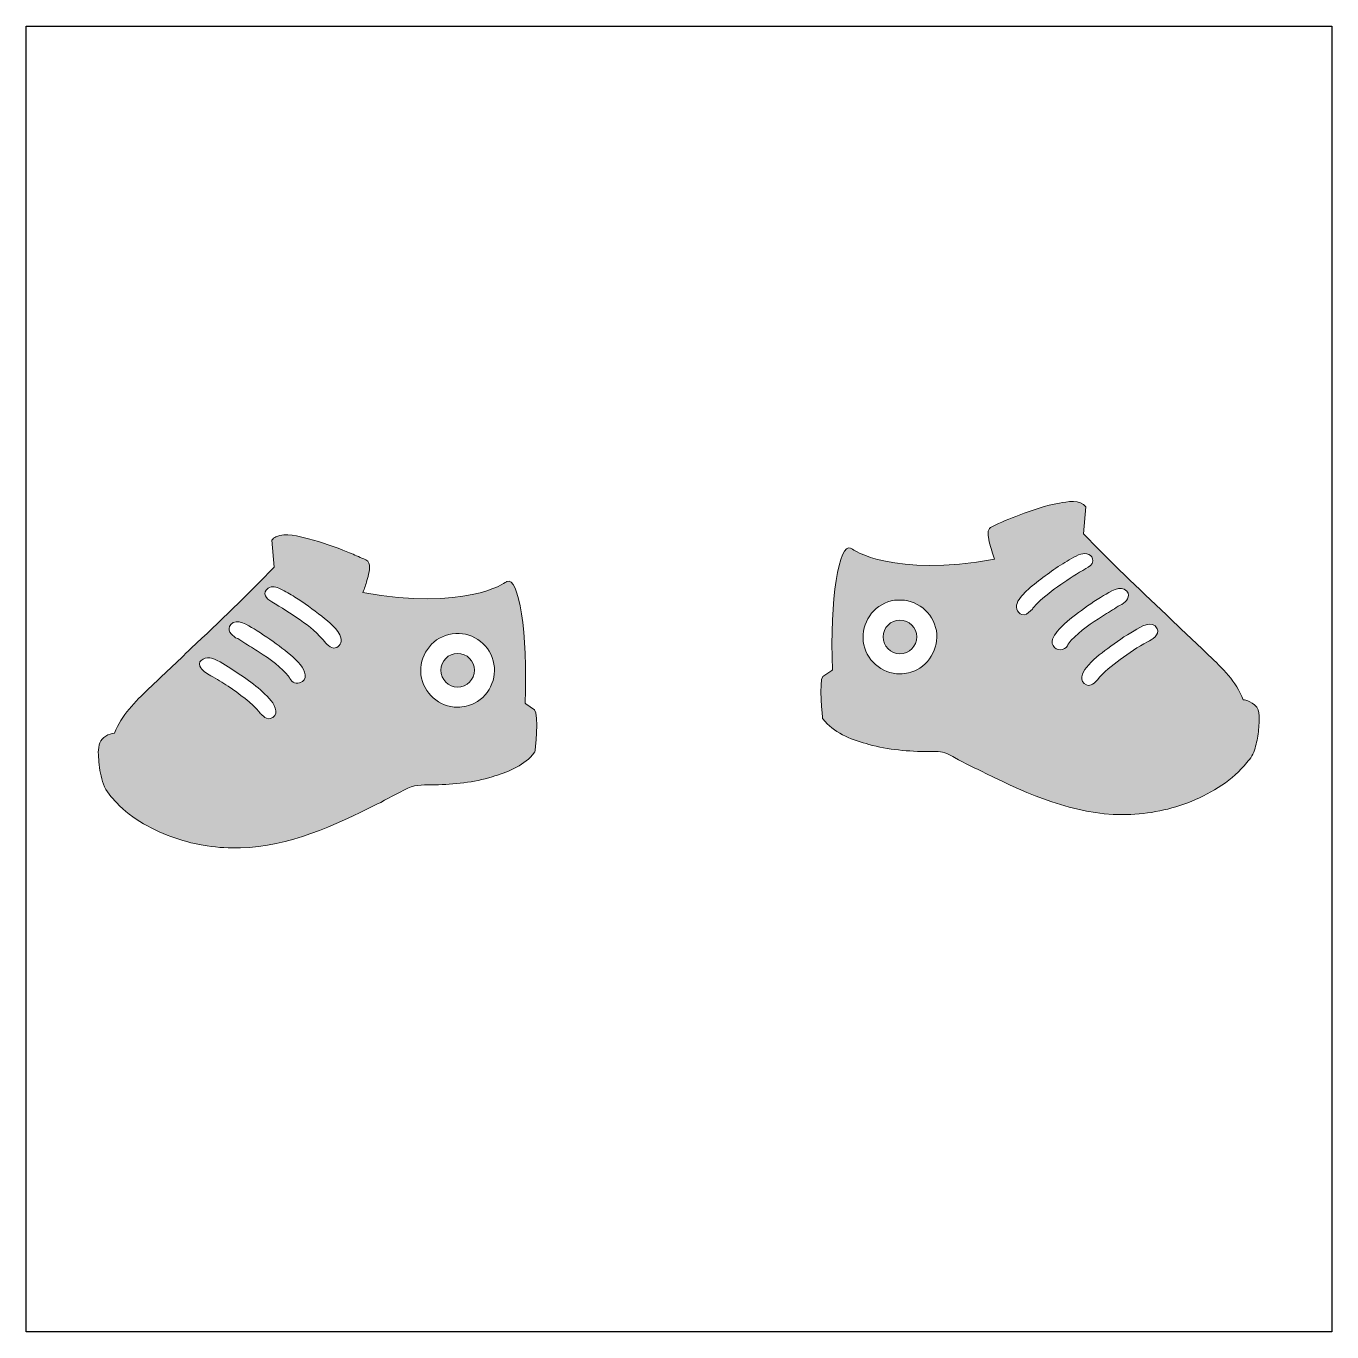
# Model space of a CAD drawing. Header units: inches. Extents: x 0 to 114, y 0 to 114.
import ezdxf

# ---------------------------------------------------------------- set-up
doc = ezdxf.new("R2010")
doc.units = ezdxf.units.IN
doc.header["$MEASUREMENT"] = 0
doc.layers.add('Image Background', color=7, linetype='Continuous')
doc.layers.add('Layer 1', color=7, linetype='Continuous')
picture_1 = doc.add_image_def('image1.png', size_in_pixel=(1350, 1350))

msp = doc.modelspace()

# ---------------------------------------------------------------- hatches: boundary and pattern name
at = {"layer": 'Layer 1', "true_color": 0x94a0ca}
h = msp.add_hatch(color=253, dxfattribs=at)
h.dxf.hatch_style = 2
edge = h.paths.add_edge_path()
edge.add_spline(control_points=[(107.72, 54.67), (107.21, 55.31), (106.54, 55.33), (106.54, 55.33), (106.54, 55.33), (106.54, 55.33), (106.54, 55.33), (105.93, 56.95), (104.73, 58.07), (103.51, 59.24), (102.28, 60.42), (101.05, 61.58), (99.81, 62.76), (97.35, 65.08), (94.89, 67.41), (92.57, 69.87), (92.57, 69.87), (92.75, 72.22), (92.75, 72.22), (92.33, 72.9), (91.08, 72.66), (90.45, 72.55), (89.24, 72.33), (88.07, 71.94), (86.93, 71.5), (86.12, 71.19), (85.3, 70.87), (84.52, 70.48), (84.16, 70.31), (84.19, 69.92), (84.24, 69.57), (84.31, 69.02), (84.48, 68.49), (84.66, 67.98), (84.7, 67.87), (84.74, 67.76), (84.78, 67.65), (75.91, 66), (72.35, 68.48), (72.27, 68.55), (72.23, 68.58), (72.2, 68.6), (72.17, 68.61), (71.19, 69.08), (70.31, 64.16), (70.59, 57.93), (70.58, 57.91), (70.55, 57.92), (70.53, 57.9), (70.53, 57.9), (69.75, 57.38), (69.75, 57.38), (69.36, 56.94), (69.72, 53.68), (69.72, 53.68), (69.72, 53.68), (69.95, 53.42), (69.95, 53.42), (70.87, 52.34), (72.45, 51.78), (73.77, 51.42), (75.47, 50.96), (77.25, 50.8), (79.01, 50.8), (79.29, 50.8), (79.57, 50.82), (79.85, 50.81), (80.36, 50.78), (80.83, 50.52), (81.28, 50.27), (82.17, 49.78), (83.1, 49.33), (84.02, 48.88), (87.76, 47.03), (91.71, 45.29), (95.96, 45.28), (97.91, 45.28), (99.86, 45.62), (101.69, 46.32), (103.52, 47.03), (105.33, 48.06), (106.62, 49.56), (106.94, 49.94), (107.28, 50.27), (107.46, 50.74), (107.63, 51.19), (107.74, 51.67), (107.81, 52.15), (107.89, 52.65), (107.94, 53.16), (107.93, 53.67), (107.92, 53.98), (107.92, 54.41), (107.72, 54.67)], knot_values=[0, 0, 0, 0, 1, 1, 1, 2, 2, 2, 3, 3, 3, 4, 4, 4, 5, 5, 5, 6, 6, 6, 7, 7, 7, 8, 8, 8, 9, 9, 9, 10, 10, 10, 11, 11, 11, 12, 12, 12, 13, 13, 13, 14, 14, 14, 15, 15, 15, 16, 16, 16, 17, 17, 17, 18, 18, 18, 19, 19, 19, 20, 20, 20, 21, 21, 21, 22, 22, 22, 23, 23, 23, 24, 24, 24, 25, 25, 25, 26, 26, 26, 27, 27, 27, 28, 28, 28, 29, 29, 29, 30, 30, 30, 31, 31, 31, 31], degree=3, periodic=1)
edge = h.paths.add_edge_path()
edge.add_spline(control_points=[(77.96, 57.95), (77.51, 57.72), (77, 57.6), (76.49, 57.6), (74.88, 57.6), (73.47, 58.84), (73.28, 60.44), (73.09, 62.05), (74.15, 63.59), (75.72, 63.98), (77.3, 64.36), (78.96, 63.48), (79.52, 61.96), (80.09, 60.44), (79.4, 58.69), (77.96, 57.95)], knot_values=[0, 0, 0, 0, 1, 1, 1, 2, 2, 2, 3, 3, 3, 4, 4, 4, 5, 5, 5, 5], degree=3, periodic=1)
edge = h.paths.add_edge_path()
edge.add_spline(control_points=[(88.09, 63.29), (88.09, 63.29), (88.08, 63.27), (88.08, 63.27), (87.9, 63.06), (87.64, 62.81), (87.35, 62.78), (86.83, 62.73), (86.59, 63.37), (86.74, 63.77), (86.92, 64.26), (87.35, 64.65), (87.72, 64.99), (88.19, 65.41), (88.68, 65.8), (89.19, 66.17), (89.69, 66.55), (90.21, 66.91), (90.74, 67.24), (91.24, 67.55), (91.76, 67.9), (92.32, 68.08), (92.75, 68.22), (93.4, 68.05), (93.37, 67.48), (93.36, 67.18), (93.01, 66.96), (92.77, 66.83), (91.3, 65.92), (89.77, 64.99), (88.53, 63.79), (88.37, 63.63), (88.09, 63.29), (88.09, 63.29)], knot_values=[0, 0, 0, 0, 1, 1, 1, 2, 2, 2, 3, 3, 3, 4, 4, 4, 5, 5, 5, 6, 6, 6, 7, 7, 7, 8, 8, 8, 9, 9, 9, 10, 10, 10, 11, 11, 11, 11], degree=3, periodic=1)
edge = h.paths.add_edge_path()
edge.add_spline(control_points=[(91.21, 60.21), (91.21, 60.21), (91.22, 60.24), (91.22, 60.24), (91.08, 59.72), (90.41, 59.53), (90.02, 59.92), (89.59, 60.35), (89.93, 60.91), (90.24, 61.3), (90.77, 61.94), (91.45, 62.46), (92.11, 62.96), (92.82, 63.49), (93.55, 64), (94.32, 64.45), (94.83, 64.76), (95.82, 65.46), (96.35, 64.83), (96.73, 64.38), (96.3, 63.93), (95.92, 63.67), (95.72, 63.63), (95.46, 63.41), (95.28, 63.3), (94.8, 63.02), (94.33, 62.73), (93.86, 62.43), (92.9, 61.8), (91.93, 61.11), (91.21, 60.21)], knot_values=[0, 0, 0, 0, 1, 1, 1, 2, 2, 2, 3, 3, 3, 4, 4, 4, 5, 5, 5, 6, 6, 6, 7, 7, 7, 8, 8, 8, 9, 9, 9, 10, 10, 10, 10], degree=3, periodic=1)
edge = h.paths.add_edge_path()
edge.add_spline(control_points=[(98.17, 60.4), (97.32, 59.97), (96.52, 59.41), (95.76, 58.85), (95.05, 58.32), (94.34, 57.78), (93.78, 57.08), (93.56, 56.82), (93.19, 56.48), (92.83, 56.63), (92.09, 56.93), (92.46, 57.73), (92.81, 58.17), (93.35, 58.81), (94.02, 59.33), (94.68, 59.83), (95.42, 60.39), (96.19, 60.91), (96.99, 61.38), (97.52, 61.69), (98.62, 62.39), (99.02, 61.54), (99.25, 61.03), (98.55, 60.59), (98.17, 60.4)], knot_values=[0, 0, 0, 0, 1, 1, 1, 2, 2, 2, 3, 3, 3, 4, 4, 4, 5, 5, 5, 6, 6, 6, 7, 7, 7, 8, 8, 8, 8], degree=3, periodic=1)
h = msp.add_hatch(color=253, dxfattribs=at)
h.dxf.hatch_style = 2
edge = h.paths.add_edge_path()
edge.add_spline(control_points=[(43.73, 54.98), (43.71, 54.99), (43.69, 54.99), (43.67, 55.01), (43.96, 61.23), (43.08, 66.16), (42.09, 65.69), (42.06, 65.68), (42.03, 65.66), (41.99, 65.63), (41.92, 65.56), (38.35, 63.08), (29.48, 64.73), (29.62, 65.06), (29.73, 65.41), (29.83, 65.76), (29.96, 66.21), (30.16, 66.83), (30.01, 67.3), (29.93, 67.55), (29.6, 67.63), (29.39, 67.73), (28.99, 67.91), (28.57, 68.09), (28.16, 68.26), (27.03, 68.71), (25.89, 69.13), (24.71, 69.43), (23.87, 69.65), (22.7, 69.98), (21.87, 69.59), (21.72, 69.53), (21.6, 69.43), (21.51, 69.3), (21.51, 69.3), (21.7, 66.95), (21.7, 66.95), (19.38, 64.49), (16.91, 62.16), (14.46, 59.84), (13.22, 58.66), (11.98, 57.49), (10.75, 56.31), (9.53, 55.14), (8.34, 54.02), (7.73, 52.4), (7.73, 52.4), (7.72, 52.41), (7.72, 52.41), (7.24, 52.37), (6.63, 52.04), (6.46, 51.57), (6.26, 51.06), (6.32, 50.43), (6.37, 49.89), (6.43, 49.24), (6.54, 48.57), (6.76, 47.94), (6.99, 47.29), (7.48, 46.81), (7.93, 46.31), (9.25, 44.87), (11.2, 43.87), (13.02, 43.24), (14.86, 42.59), (16.82, 42.31), (18.77, 42.37), (23.02, 42.49), (26.96, 44.32), (30.7, 46.18), (31.61, 46.64), (32.5, 47.13), (33.42, 47.58), (34.18, 47.96), (34.95, 47.87), (35.77, 47.89), (37.47, 47.92), (39.18, 48.1), (40.81, 48.59), (42.02, 48.95), (43.46, 49.5), (44.32, 50.5), (44.32, 50.5), (44.54, 50.76), (44.54, 50.76), (44.54, 50.76), (44.91, 54.02), (44.51, 54.46), (44.51, 54.46), (43.73, 54.98), (43.73, 54.98)], knot_values=[0, 0, 0, 0, 1, 1, 1, 2, 2, 2, 3, 3, 3, 4, 4, 4, 5, 5, 5, 6, 6, 6, 7, 7, 7, 8, 8, 8, 9, 9, 9, 10, 10, 10, 11, 11, 11, 12, 12, 12, 13, 13, 13, 14, 14, 14, 15, 15, 15, 16, 16, 16, 17, 17, 17, 18, 18, 18, 19, 19, 19, 20, 20, 20, 21, 21, 21, 22, 22, 22, 23, 23, 23, 24, 24, 24, 25, 25, 25, 26, 26, 26, 27, 27, 27, 28, 28, 28, 29, 29, 29, 30, 30, 30, 30], degree=3, periodic=1)
edge = h.paths.add_edge_path()
edge.add_spline(control_points=[(21.35, 53.68), (20.96, 53.58), (20.48, 54.16), (20.48, 54.16), (19.72, 55.11), (18.68, 55.83), (17.68, 56.51), (17.19, 56.84), (16.69, 57.17), (16.16, 57.44), (15.82, 57.62), (15.36, 57.88), (15.21, 58.26), (14.98, 58.86), (15.83, 59.1), (16.24, 58.97), (16.91, 58.74), (17.54, 58.31), (18.13, 57.93), (19.3, 57.16), (20.55, 56.32), (21.45, 55.25), (21.81, 54.79), (22.19, 53.9), (21.35, 53.68)], knot_values=[0, 0, 0, 0, 1, 1, 1, 2, 2, 2, 3, 3, 3, 4, 4, 4, 5, 5, 5, 6, 6, 6, 7, 7, 7, 8, 8, 8, 8], degree=3, periodic=1)
edge = h.paths.add_edge_path()
edge.add_spline(control_points=[(23.92, 56.81), (23.54, 56.71), (23.14, 56.94), (23.04, 57.32), (23.04, 57.32), (23.05, 57.29), (23.05, 57.29), (22.33, 58.19), (21.37, 58.88), (20.4, 59.5), (19.96, 59.79), (19.5, 60.07), (19.05, 60.34), (18.85, 60.46), (18.57, 60.7), (18.34, 60.75), (17.96, 61.01), (17.54, 61.46), (17.92, 61.91), (18.45, 62.54), (19.43, 61.84), (19.95, 61.53), (20.71, 61.08), (21.44, 60.57), (22.15, 60.04), (22.81, 59.54), (23.49, 59.02), (24.02, 58.38), (24.39, 57.92), (24.76, 57.03), (23.92, 56.81)], knot_values=[0, 0, 0, 0, 1, 1, 1, 2, 2, 2, 3, 3, 3, 4, 4, 4, 5, 5, 5, 6, 6, 6, 7, 7, 7, 8, 8, 8, 9, 9, 9, 10, 10, 10, 10], degree=3, periodic=1)
edge = h.paths.add_edge_path()
edge.add_spline(control_points=[(27.05, 59.87), (26.67, 59.77), (26.19, 60.35), (26.19, 60.35), (26.19, 60.35), (26.18, 60.37), (26.18, 60.37), (24.96, 61.87), (23.12, 62.9), (21.5, 63.91), (21.03, 64.15), (20.6, 64.68), (21.18, 65.09), (21.52, 65.33), (21.91, 65.19), (22.25, 65.04), (22.69, 64.83), (23.11, 64.58), (23.52, 64.32), (24.34, 63.81), (25.13, 63.25), (25.88, 62.64), (26.49, 62.14), (27.33, 61.53), (27.56, 60.74), (27.66, 60.36), (27.43, 59.97), (27.05, 59.87)], knot_values=[0, 0, 0, 0, 1, 1, 1, 2, 2, 2, 3, 3, 3, 4, 4, 4, 5, 5, 5, 6, 6, 6, 7, 7, 7, 8, 8, 8, 9, 9, 9, 9], degree=3, periodic=1)
edge = h.paths.add_edge_path()
edge.add_spline(control_points=[(39.24, 55.03), (38.79, 54.8), (38.28, 54.68), (37.77, 54.68), (36.16, 54.68), (34.76, 55.92), (34.56, 57.52), (34.37, 59.13), (35.43, 60.67), (37.01, 61.05), (38.58, 61.44), (40.24, 60.56), (40.8, 59.04), (41.37, 57.52), (40.69, 55.77), (39.24, 55.03)], knot_values=[0, 0, 0, 0, 1, 1, 1, 2, 2, 2, 3, 3, 3, 4, 4, 4, 5, 5, 5, 5], degree=3, periodic=1)
h = msp.add_hatch(color=253, dxfattribs=at)
h.dxf.hatch_style = 2
edge = h.paths.add_edge_path()
edge.add_spline(control_points=[(76.49, 62.31), (75.69, 62.31), (75.01, 61.64), (75.01, 60.84), (75.01, 60.03), (75.68, 59.36), (76.49, 59.36), (77.3, 59.36), (77.97, 60.03), (77.97, 60.84), (77.97, 61.64), (77.29, 62.31), (76.49, 62.31)], knot_values=[0, 0, 0, 0, 1, 1, 1, 2, 2, 2, 3, 3, 3, 4, 4, 4, 4], degree=3, periodic=1)
h = msp.add_hatch(color=253, dxfattribs=at)
h.dxf.hatch_style = 2
edge = h.paths.add_edge_path()
edge.add_spline(control_points=[(37.77, 59.39), (36.97, 59.39), (36.3, 58.72), (36.3, 57.91), (36.3, 57.11), (36.97, 56.44), (37.77, 56.44), (38.58, 56.44), (39.25, 57.11), (39.25, 57.91), (39.25, 58.72), (38.58, 59.39), (37.77, 59.39)], knot_values=[0, 0, 0, 0, 1, 1, 1, 2, 2, 2, 3, 3, 3, 4, 4, 4, 4], degree=3, periodic=1)

# ---------------------------------------------------------------- linework, layer by layer
at = {"layer": 'Layer 1', "lineweight": 0}
for points, knots in [([(107.72, 54.67), (107.21, 55.31), (106.54, 55.33), (106.54, 55.33), (106.54, 55.33), (106.54, 55.33), (106.54, 55.33), (105.93, 56.95), (104.73, 58.07), (103.51, 59.24), (102.28, 60.42), (101.05, 61.58), (99.81, 62.76), (97.35, 65.08), (94.89, 67.41), (92.57, 69.87), (92.57, 69.87), (92.75, 72.22), (92.75, 72.22), (92.33, 72.9), (91.08, 72.66), (90.45, 72.55), (89.24, 72.33), (88.07, 71.94), (86.93, 71.5), (86.12, 71.19), (85.3, 70.87), (84.52, 70.48), (84.16, 70.31), (84.19, 69.92), (84.24, 69.57), (84.31, 69.02), (84.48, 68.49), (84.66, 67.98), (84.7, 67.87), (84.74, 67.76), (84.78, 67.65), (75.91, 66), (72.35, 68.48), (72.27, 68.55), (72.23, 68.58), (72.2, 68.6), (72.17, 68.61), (71.19, 69.08), (70.31, 64.16), (70.59, 57.93), (70.58, 57.91), (70.55, 57.92), (70.53, 57.9), (70.53, 57.9), (69.75, 57.38), (69.75, 57.38), (69.36, 56.94), (69.72, 53.68), (69.72, 53.68), (69.72, 53.68), (69.95, 53.42), (69.95, 53.42), (70.87, 52.34), (72.45, 51.78), (73.77, 51.42), (75.47, 50.96), (77.25, 50.8), (79.01, 50.8), (79.29, 50.8), (79.57, 50.82), (79.85, 50.81), (80.36, 50.78), (80.83, 50.52), (81.28, 50.27), (82.17, 49.78), (83.1, 49.33), (84.02, 48.88), (87.76, 47.03), (91.71, 45.29), (95.96, 45.28), (97.91, 45.28), (99.86, 45.62), (101.69, 46.32), (103.52, 47.03), (105.33, 48.06), (106.62, 49.56), (106.94, 49.94), (107.28, 50.27), (107.46, 50.74), (107.63, 51.19), (107.74, 51.67), (107.81, 52.15), (107.89, 52.65), (107.94, 53.16), (107.93, 53.67), (107.92, 53.98), (107.92, 54.41), (107.72, 54.67)], [0, 0, 0, 0, 1, 1, 1, 2, 2, 2, 3, 3, 3, 4, 4, 4, 5, 5, 5, 6, 6, 6, 7, 7, 7, 8, 8, 8, 9, 9, 9, 10, 10, 10, 11, 11, 11, 12, 12, 12, 13, 13, 13, 14, 14, 14, 15, 15, 15, 16, 16, 16, 17, 17, 17, 18, 18, 18, 19, 19, 19, 20, 20, 20, 21, 21, 21, 22, 22, 22, 23, 23, 23, 24, 24, 24, 25, 25, 25, 26, 26, 26, 27, 27, 27, 28, 28, 28, 29, 29, 29, 30, 30, 30, 31, 31, 31, 31]), ([(43.73, 54.98), (43.71, 54.99), (43.69, 54.99), (43.67, 55.01), (43.96, 61.23), (43.08, 66.16), (42.09, 65.69), (42.06, 65.68), (42.03, 65.66), (41.99, 65.63), (41.92, 65.56), (38.35, 63.08), (29.48, 64.73), (29.62, 65.06), (29.73, 65.41), (29.83, 65.76), (29.96, 66.21), (30.16, 66.83), (30.01, 67.3), (29.93, 67.55), (29.6, 67.63), (29.39, 67.73), (28.99, 67.91), (28.57, 68.09), (28.16, 68.26), (27.03, 68.71), (25.89, 69.13), (24.71, 69.43), (23.87, 69.65), (22.7, 69.98), (21.87, 69.59), (21.72, 69.53), (21.6, 69.43), (21.51, 69.3), (21.51, 69.3), (21.7, 66.95), (21.7, 66.95), (19.38, 64.49), (16.91, 62.16), (14.46, 59.84), (13.22, 58.66), (11.98, 57.49), (10.75, 56.31), (9.53, 55.14), (8.34, 54.02), (7.73, 52.4), (7.73, 52.4), (7.72, 52.41), (7.72, 52.41), (7.24, 52.37), (6.63, 52.04), (6.46, 51.57), (6.26, 51.06), (6.32, 50.43), (6.37, 49.89), (6.43, 49.24), (6.54, 48.57), (6.76, 47.94), (6.99, 47.29), (7.48, 46.81), (7.93, 46.31), (9.25, 44.87), (11.2, 43.87), (13.02, 43.24), (14.86, 42.59), (16.82, 42.31), (18.77, 42.37), (23.02, 42.49), (26.96, 44.32), (30.7, 46.18), (31.61, 46.64), (32.5, 47.13), (33.42, 47.58), (34.18, 47.96), (34.95, 47.87), (35.77, 47.89), (37.47, 47.92), (39.18, 48.1), (40.81, 48.59), (42.02, 48.95), (43.46, 49.5), (44.32, 50.5), (44.32, 50.5), (44.54, 50.76), (44.54, 50.76), (44.54, 50.76), (44.91, 54.02), (44.51, 54.46), (44.51, 54.46), (43.73, 54.98), (43.73, 54.98)], [0, 0, 0, 0, 1, 1, 1, 2, 2, 2, 3, 3, 3, 4, 4, 4, 5, 5, 5, 6, 6, 6, 7, 7, 7, 8, 8, 8, 9, 9, 9, 10, 10, 10, 11, 11, 11, 12, 12, 12, 13, 13, 13, 14, 14, 14, 15, 15, 15, 16, 16, 16, 17, 17, 17, 18, 18, 18, 19, 19, 19, 20, 20, 20, 21, 21, 21, 22, 22, 22, 23, 23, 23, 24, 24, 24, 25, 25, 25, 26, 26, 26, 27, 27, 27, 28, 28, 28, 29, 29, 29, 30, 30, 30, 30]), ([(88.09, 63.29), (88.09, 63.29), (88.08, 63.27), (88.08, 63.27), (87.9, 63.06), (87.64, 62.81), (87.35, 62.78), (86.83, 62.73), (86.59, 63.37), (86.74, 63.77), (86.92, 64.26), (87.35, 64.65), (87.72, 64.99), (88.19, 65.41), (88.68, 65.8), (89.19, 66.17), (89.69, 66.55), (90.21, 66.91), (90.74, 67.24), (91.24, 67.55), (91.76, 67.9), (92.32, 68.08), (92.75, 68.22), (93.4, 68.05), (93.37, 67.48), (93.36, 67.18), (93.01, 66.96), (92.77, 66.83), (91.3, 65.92), (89.77, 64.99), (88.53, 63.79), (88.37, 63.63), (88.09, 63.29), (88.09, 63.29)], [0, 0, 0, 0, 1, 1, 1, 2, 2, 2, 3, 3, 3, 4, 4, 4, 5, 5, 5, 6, 6, 6, 7, 7, 7, 8, 8, 8, 9, 9, 9, 10, 10, 10, 11, 11, 11, 11]), ([(27.05, 59.87), (26.67, 59.77), (26.19, 60.35), (26.19, 60.35), (26.19, 60.35), (26.18, 60.37), (26.18, 60.37), (24.96, 61.87), (23.12, 62.9), (21.5, 63.91), (21.03, 64.15), (20.6, 64.68), (21.18, 65.09), (21.52, 65.33), (21.91, 65.19), (22.25, 65.04), (22.69, 64.83), (23.11, 64.58), (23.52, 64.32), (24.34, 63.81), (25.13, 63.25), (25.88, 62.64), (26.49, 62.14), (27.33, 61.53), (27.56, 60.74), (27.66, 60.36), (27.43, 59.97), (27.05, 59.87)], [0, 0, 0, 0, 1, 1, 1, 2, 2, 2, 3, 3, 3, 4, 4, 4, 5, 5, 5, 6, 6, 6, 7, 7, 7, 8, 8, 8, 9, 9, 9, 9]), ([(91.21, 60.21), (91.21, 60.21), (91.22, 60.24), (91.22, 60.24), (91.08, 59.72), (90.41, 59.53), (90.02, 59.92), (89.59, 60.35), (89.93, 60.91), (90.24, 61.3), (90.77, 61.94), (91.45, 62.46), (92.11, 62.96), (92.82, 63.49), (93.55, 64), (94.32, 64.45), (94.83, 64.76), (95.82, 65.46), (96.35, 64.83), (96.73, 64.38), (96.3, 63.93), (95.92, 63.67), (95.72, 63.63), (95.46, 63.41), (95.28, 63.3), (94.8, 63.02), (94.33, 62.73), (93.86, 62.43), (92.9, 61.8), (91.93, 61.11), (91.21, 60.21)], [0, 0, 0, 0, 1, 1, 1, 2, 2, 2, 3, 3, 3, 4, 4, 4, 5, 5, 5, 6, 6, 6, 7, 7, 7, 8, 8, 8, 9, 9, 9, 10, 10, 10, 10]), ([(77.96, 57.95), (77.51, 57.72), (77, 57.6), (76.49, 57.6), (74.88, 57.6), (73.47, 58.84), (73.28, 60.44), (73.09, 62.05), (74.15, 63.59), (75.72, 63.98), (77.3, 64.36), (78.96, 63.48), (79.52, 61.96), (80.09, 60.44), (79.4, 58.69), (77.96, 57.95)], [0, 0, 0, 0, 1, 1, 1, 2, 2, 2, 3, 3, 3, 4, 4, 4, 5, 5, 5, 5]), ([(23.92, 56.81), (23.54, 56.71), (23.14, 56.94), (23.04, 57.32), (23.04, 57.32), (23.05, 57.29), (23.05, 57.29), (22.33, 58.19), (21.37, 58.88), (20.4, 59.5), (19.96, 59.79), (19.5, 60.07), (19.05, 60.34), (18.85, 60.46), (18.57, 60.7), (18.34, 60.75), (17.96, 61.01), (17.54, 61.46), (17.92, 61.91), (18.45, 62.54), (19.43, 61.84), (19.95, 61.53), (20.71, 61.08), (21.44, 60.57), (22.15, 60.04), (22.81, 59.54), (23.49, 59.02), (24.02, 58.38), (24.39, 57.92), (24.76, 57.03), (23.92, 56.81)], [0, 0, 0, 0, 1, 1, 1, 2, 2, 2, 3, 3, 3, 4, 4, 4, 5, 5, 5, 6, 6, 6, 7, 7, 7, 8, 8, 8, 9, 9, 9, 10, 10, 10, 10]), ([(76.49, 62.31), (75.69, 62.31), (75.01, 61.64), (75.01, 60.84), (75.01, 60.03), (75.68, 59.36), (76.49, 59.36), (77.3, 59.36), (77.97, 60.03), (77.97, 60.84), (77.97, 61.64), (77.29, 62.31), (76.49, 62.31)], [0, 0, 0, 0, 1, 1, 1, 2, 2, 2, 3, 3, 3, 4, 4, 4, 4]), ([(98.17, 60.4), (97.32, 59.97), (96.52, 59.41), (95.76, 58.85), (95.05, 58.32), (94.34, 57.78), (93.78, 57.08), (93.56, 56.82), (93.19, 56.48), (92.83, 56.63), (92.09, 56.93), (92.46, 57.73), (92.81, 58.17), (93.35, 58.81), (94.02, 59.33), (94.68, 59.83), (95.42, 60.39), (96.19, 60.91), (96.99, 61.38), (97.52, 61.69), (98.62, 62.39), (99.02, 61.54), (99.25, 61.03), (98.55, 60.59), (98.17, 60.4)], [0, 0, 0, 0, 1, 1, 1, 2, 2, 2, 3, 3, 3, 4, 4, 4, 5, 5, 5, 6, 6, 6, 7, 7, 7, 8, 8, 8, 8]), ([(39.24, 55.03), (38.79, 54.8), (38.28, 54.68), (37.77, 54.68), (36.16, 54.68), (34.76, 55.92), (34.56, 57.52), (34.37, 59.13), (35.43, 60.67), (37.01, 61.05), (38.58, 61.44), (40.24, 60.56), (40.8, 59.04), (41.37, 57.52), (40.69, 55.77), (39.24, 55.03)], [0, 0, 0, 0, 1, 1, 1, 2, 2, 2, 3, 3, 3, 4, 4, 4, 5, 5, 5, 5]), ([(21.35, 53.68), (20.96, 53.58), (20.48, 54.16), (20.48, 54.16), (19.72, 55.11), (18.68, 55.83), (17.68, 56.51), (17.19, 56.84), (16.69, 57.17), (16.16, 57.44), (15.82, 57.62), (15.36, 57.88), (15.21, 58.26), (14.98, 58.86), (15.83, 59.1), (16.24, 58.97), (16.91, 58.74), (17.54, 58.31), (18.13, 57.93), (19.3, 57.16), (20.55, 56.32), (21.45, 55.25), (21.81, 54.79), (22.19, 53.9), (21.35, 53.68)], [0, 0, 0, 0, 1, 1, 1, 2, 2, 2, 3, 3, 3, 4, 4, 4, 5, 5, 5, 6, 6, 6, 7, 7, 7, 8, 8, 8, 8]), ([(37.77, 59.39), (36.97, 59.39), (36.3, 58.72), (36.3, 57.91), (36.3, 57.11), (36.97, 56.44), (37.77, 56.44), (38.58, 56.44), (39.25, 57.11), (39.25, 57.91), (39.25, 58.72), (38.58, 59.39), (37.77, 59.39)], [0, 0, 0, 0, 1, 1, 1, 2, 2, 2, 3, 3, 3, 4, 4, 4, 4])]:
    msp.add_open_spline(points, degree=3, knots=knots, dxfattribs=at)

# ---------------------------------------------------------------- pictures from other files: only their frames are drawn
at = {"layer": 'Image Background'}
image = msp.add_image(picture_1, insert=(0, 0), size_in_units=(114.3, 114.3), dxfattribs=at)

doc.saveas('drawing.dxf')
